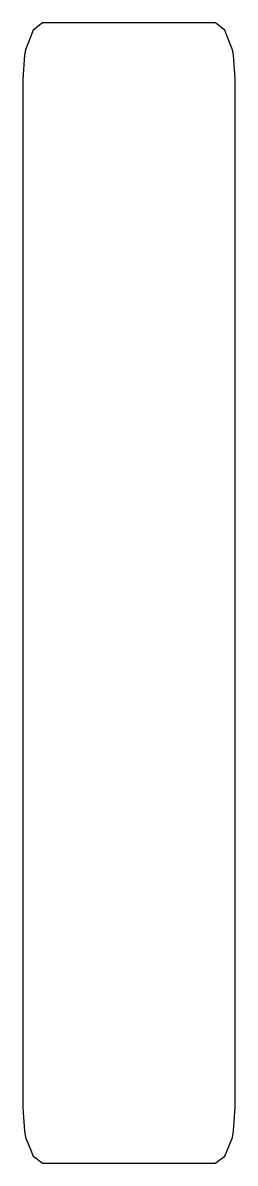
# Model space of a CAD drawing. Header units: metres. Extents: x 3.3 to 15.1, y -4.4 to 59.2.
import ezdxf

# ---------------------------------------------------------------- set-up
doc = ezdxf.new("R2010")
doc.units = ezdxf.units.M

msp = doc.modelspace()

# ---------------------------------------------------------------- linework, layer by layer
for p, q in [((4.4, 59.152), (4.324, 59.092)), ((12.924, 59.152), (4.4, 59.152)), ((14, 59.152), (12.924, 59.152)), ((14.372, 58.86), (14, 59.152)), ((3.882, 58.746), (3.439, 57.651)), ((4.324, 59.092), (3.882, 58.746)), ((14.518, 58.746), (14.372, 58.86)), ((14.703, 58.288), (14.518, 58.746)), ((14.961, 57.651), (14.703, 58.288)), ((3.4, 57.363), (3.3, 56)), ((3.439, 57.651), (3.4, 57.363)), ((14.973, 57.559), (14.961, 57.651)), ((15, 57.363), (14.973, 57.559)), ((14.973, 57.559), (14.973, 57.559)), ((15.078, 56.302), (15, 57.363)), ((3.3, 56), (3.3, 47.305)), ((15.1, 56), (15.078, 56.302)), ((15.1, 53.242), (15.1, 56)), ((15.1, 44.548), (15.1, 53.242)), ((3.3, 47.305), (3.3, 44.548)), ((3.3, 44.548), (3.3, 35.853)), ((15.1, 41.79), (15.1, 44.548)), ((15.1, 33.095), (15.1, 41.79)), ((3.3, 35.853), (3.3, 33.095)), ((3.3, 33.095), (3.3, 24.4)), ((15.1, 30.337), (15.1, 33.095)), ((15.1, 21.643), (15.1, 30.337)), ((3.3, 24.4), (3.3, 21.643)), ((3.3, 21.643), (3.3, 12.948)), ((15.1, 18.885), (15.1, 21.643)), ((15.1, 10.19), (15.1, 18.885)), ((3.3, 12.948), (3.3, 10.19)), ((3.3, 10.19), (3.3, 1.496)), ((15.1, 7.432), (15.1, 10.19)), ((15.1, -1.262), (15.1, 7.432)), ((3.3, 1.496), (3.3, -1.262)), ((3.3, -1.262), (3.323, -1.569)), ((15, -2.589), (15.1, -1.262)), ((3.323, -1.569), (3.4, -2.589)), ((3.4, -2.589), (3.434, -2.836)), ((3.434, -2.836), (3.451, -2.959)), ((3.451, -2.959), (3.708, -3.575)), ((14.518, -3.995), (14.949, -2.959)), ((14.949, -2.959), (15, -2.589)), ((3.708, -3.575), (3.882, -3.995)), ((3.882, -3.995), (4.051, -4.124)), ((4.051, -4.124), (4.4, -4.39)), ((4.4, -4.39), (6.084, -4.39)), ((6.084, -4.39), (14, -4.39)), ((14, -4.39), (14.118, -4.3)), ((14.118, -4.3), (14.518, -3.995))]:
    msp.add_line(p, q)

doc.saveas('drawing.dxf')
